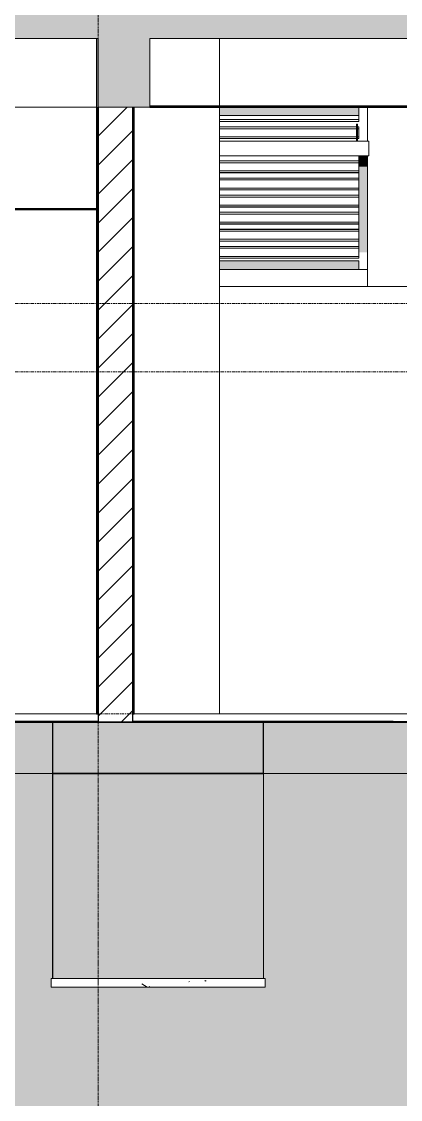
# Model space of a CAD drawing. Header units: millimetres. Extents: x 3451 to 201731, y -8641 to 35300.
# Drawn here: x 155643 to 157859, y -4257 to 2050 of the extents above; entities that cross this region are included whole.
import ezdxf

# ---------------------------------------------------------------- set-up
doc = ezdxf.new("R2010")
doc.units = ezdxf.units.MM
doc.linetypes.add('Centre', pattern=[31.75, 6.35, -4.7625, 15.875, -4.7625])
doc.linetypes.add('Grid Line', pattern=[22.225, 12.7, -3.175, 3.175, -3.175])
for name, color, linetype, lineweight in [('0-2', 50, 'Continuous', 5), ('A-CLNG-1', 13, 'Continuous', 25), ('A-CLNG-PATT-1', 13, 'Continuous', 9), ('A-DETL-GENF-1', 7, 'Continuous', 9), ('A-DETL-GENF-3', 9, 'Continuous', 9), ('A-DETL-GENF-4', 253, 'Continuous', 9), ('A-DETL-THIN', 151, 'Continuous', 9), ('A-FLOR', 192, 'Continuous', 9), ('A-FLOR-1', 10, 'Continuous', 35), ('A-FLOR-3', 192, 'Continuous', 35), ('A-FLOR-LEVL-2', 51, 'Centre', 9), ('A-FLOR-PATT-1', 7, 'Continuous', 9), ('A-FLOR-PATT-3', 8, 'Continuous', 9), ('A-GLAZ-CWMG', 51, 'Continuous', 9), ('A-WALL', 113, 'Continuous', 9), ('A-WALL-1', 113, 'Continuous', 25), ('A-WALL-PATT-4', 111, 'Continuous', 9), ('C-PRKG', 70, 'Continuous', 9), ('E-LITE-EQPM', 33, 'Continuous', 9), ('S-BEAM-3', 7, 'Continuous', 9), ('S-COLS', 52, 'Continuous', 9), ('S-FNDN-1', 32, 'Continuous', 5), ('S-FNDN-2', 250, 'Continuous', 25), ('S-GRID-1', 1, 'Grid Line', 9)]:
    doc.layers.add(name, color=color, linetype=linetype, lineweight=lineweight)
pattern_1 = [(0, (148640.78, 14125), (1219.2, 304.8), [50.292, -864.108, 50.292, -864.108, -4876.8]), (0, (148640.78, 14125), (1219.2, 304.8), [-1828.8, 50.292, -1778.508, 50.292, -864.108, -2133.6]), (0, (148640.78, 14125), (1219.2, 304.8), [-4572, 50.292, -559.308, 50.292, -1473.708]), (120, (149097.98, 14277.4), (-873.5645, 903.4582), [50.292, -864.108, 50.292, -5740.908]), (120, (149097.98, 14277.4), (-873.5645, 903.4582), [-964.692, -864.108, 50.292, -1778.508, -3048]), (120, (149097.98, 14277.4), (-873.5645, 903.4582), [-3657.6, 50.292, -864.108, 50.292, -2083.308]), (120, (149097.98, 14277.4), (-873.5645, 903.4582), [-4622.292, -559.308, 50.292, -1473.708]), (240, (149250.38, 14887), (-345.6355, -1208.2582), [50.292, -864.108, 50.292, -5740.908]), (240, (149250.38, 14887), (-345.6355, -1208.2582), [-964.692, -864.108, 50.292, -1778.508, -3048]), (240, (149250.38, 14887), (-345.6355, -1208.2582), [-3657.6, 50.292, -864.108, 50.292, -2083.308]), (240, (149250.38, 14887), (-345.6355, -1208.2582), [-4622.292, -559.308, 50.292, -1473.708])]
pattern_2 = [(0, (148640.78, 14125), (609.6, 152.4), [50.292, -406.908, 50.292, -406.908, -2438.4]), (0, (148640.78, 14125), (609.6, 152.4), [-914.4, 50.292, -864.108, 50.292, -406.908, -1066.8]), (0, (148640.78, 14125), (609.6, 152.4), [-2286, 50.292, -254.508, 50.292, -711.708]), (120, (148869.38, 14201.2), (-436.7823, 451.7291), [50.292, -406.908, 50.292, -2845.308]), (120, (148869.38, 14201.2), (-436.7823, 451.7291), [-507.492, -406.908, 50.292, -864.108, -1524]), (120, (148869.38, 14201.2), (-436.7823, 451.7291), [-1828.8, 50.292, -406.908, 50.292, -1016.508]), (120, (148869.38, 14201.2), (-436.7823, 451.7291), [-2336.292, -254.508, 50.292, -711.708]), (240, (148945.58, 14506), (-172.8177, -604.1291), [50.292, -406.908, 50.292, -406.908, -2438.4]), (240, (148945.58, 14506), (-172.8177, -604.1291), [-914.4, 50.292, -864.108, 50.292, -406.908, -1066.8]), (240, (148945.58, 14506), (-172.8177, -604.1291), [-2286, 50.292, -254.508, 50.292, -711.708])]

# ---------------------------------------------------------------- blocks, each defined once
blk = doc.blocks.new('NCV_TKTC_KET CAU_rvt-2-TKCS_MẶT CẮT D')
at = {"layer": 'A-FLOR-PATT-1'}
h = blk.add_hatch(color=256, dxfattribs=at)
h.paths.add_polyline_path([(-27122.9, -2350), (-24536.9, -2350), (-24536.9, -2050), (-49361.9, -2050), (-49361.9, -2350), (-27186.8, -2350)])
h.paths.add_polyline_path([(-77403.8, -2350), (-69761.9, -2350), (-69761.9, -2050), (-78236.5, -2050), (-78236.5, -2350)])
h.paths.add_polyline_path([(-64261.9, -2350), (-51461.9, -2350), (-51461.9, -2050), (-64261.9, -2050)])
at = {"layer": 'S-FNDN-1'}
blk.add_hatch(color=256, dxfattribs=at).paths.add_polyline_path([(-44803.5, -3550), (-43570.6, -3548.3), (-43570.6, -2050), (-44803.5, -2050), (-44803.5, -3114)])
at = {"layer": 'A-FLOR-1'}
for p, q in [((-24536.9, -2050), (-49361.9, -2050)), ((-44803.7, -2350), (-43570.6, -2350))]:
    blk.add_line(p, q, dxfattribs=at)
at = {"layer": 'S-BEAM-3'}
blk.add_line((-45836.9, 1550), (-44547, 1550), dxfattribs=at)
at = {"layer": 'S-FNDN-2'}
for p, q in [((-43570.4, -2050), (-44803.5, -2050)), ((-44803.5, -2050), (-44803.5, -3550)), ((-43570.4, -2350.2), (-43570.4, -2050))]:
    blk.add_line(p, q, dxfattribs=at)
blk = doc.blocks.new('xe oto1 - xe oto-612721-TKCS_MẶT CẮT D')
at = {"layer": 'C-PRKG'}
for p, q in [((-39536.9, -2000), (-44336.9, -2000)), ((-44336.9, -2000), (-39536.9, -2000)), ((-44336.9, -2000), (-44286.9, -2000)), ((-43836.9, -2000), (-44336.9, -2000)), ((-44286.9, -2000), (-44326.9, -2000)), ((-44286.9, -2000), (-43836.9, -2000)), ((-43836.9, -2000), (-44286.9, -2000)), ((-40546.9, -2000), (-43826.9, -2000)), ((-43826.9, -2000), (-40546.9, -2000)), ((-43506.9, -2000), (-43156.9, -2000)), ((-43506.9, -2000), (-43156.9, -2000)), ((-43506.9, -2000), (-43156.9, -2000)), ((-43506.9, -2000), (-43156.9, -2000)), ((-43386.9, -2000), (-43286.9, -2000)), ((-43286.9, -2000), (-43386.9, -2000)), ((-43386.9, -2000), (-43286.9, -2000)), ((-43286.9, -2000), (-43386.9, -2000)), ((-43386.9, -2000), (-43286.9, -2000)), ((-43286.9, -2000), (-43386.9, -2000)), ((-43386.9, -2000), (-43286.9, -2000)), ((-43286.9, -2000), (-43386.9, -2000)), ((-39836.9, -2000), (-39436.9, -2000)), ((-39336.9, -2000), (-39836.9, -2000)), ((-39436.9, -2000), (-39836.9, -2000)), ((-39436.9, -2000), (-39336.9, -2000)), ((-39336.9, -2000), (-39436.9, -2000))]:
    blk.add_line(p, q, dxfattribs=at)
blk = doc.blocks.new('EAE_STL_PENDANT_TK_15W_120cm - LIC_01-ĐÈN LED BATTEN 1_2_ P_2x20W_ ÁNH SÁNG TRẮNG 6000K_ LẮP ĐẶT NỔI_TREO TY-V340-TKCS_MẶT CẮT D')
at = {"layer": 'E-LITE-EQPM'}
for p, q in [((-43025.9, 1450), (-43025.9, 1350)), ((-43025.9, 1450), (-43025.9, 1450)), ((-43025.9, 1450), (-43020.9, 1450)), ((-43020.9, 1450), (-43021, 1450)), ((-43020.9, 1350), (-43020.9, 1450)), ((-43826.9, 1350), (-42953.4, 1350)), ((-42953.4, 1348), (-42953.4, 1350)), ((-42953.4, 1264), (-42953.4, 1348)), ((-42953.4, 1264), (-43826.9, 1264))]:
    blk.add_line(p, q, dxfattribs=at)
blk = doc.blocks.new('Rectangular Mullion - 50 x 100mm-3802471-TKCS_MẶT CẮT D')
at = {"layer": 'A-GLAZ-CWMG'}
blk.add_hatch(color=256, dxfattribs=at).paths.add_polyline_path([(-43123.2, 1500), (-43011.9, 1500), (-43011.9, 1550), (-43826.9, 1550), (-43826.9, 1500), (-43449.7, 1500)])
for p, q in [((-43011.9, 1550), (-43011.9, 1500)), ((-43011.9, 1500), (-43826.9, 1500))]:
    blk.add_line(p, q, dxfattribs=at)
blk = doc.blocks.new('Rectangular Mullion - 50 x 100mm-3802474-TKCS_MẶT CẮT D')
at = {"layer": 'A-GLAZ-CWMG'}
blk.add_hatch(color=256, dxfattribs=at).paths.add_polyline_path([(-43449.7, 600), (-43011.9, 600), (-43011.9, 650), (-43826.9, 650), (-43826.9, 600)])
for p, q in [((-43826.9, 650), (-43011.9, 650)), ((-43011.9, 650), (-43011.9, 600)), ((-43826.9, 600), (-43011.9, 600))]:
    blk.add_line(p, q, dxfattribs=at)
blk = doc.blocks.new('Rectangular Mullion - MULLION LA SACH-3802476-TKCS_MẶT CẮT D')
at = {"layer": 'A-GLAZ-CWMG'}
for p, q in [((-43011.9, 734.3), (-43826.9, 734.3)), ((-43011.9, 734.2), (-43826.9, 734.2)), ((-43011.9, 723.1), (-43826.9, 723.1)), ((-43011.9, 700), (-43011.9, 676.1)), ((-43826.9, 676.1), (-43011.9, 676.1)), ((-43011.9, 665.9), (-43826.9, 665.9)), ((-43011.9, 665.8), (-43826.9, 665.8)), ((-43011.9, 664.8), (-43826.9, 664.8)), ((-43011.9, 676.1), (-43011.9, 665.9)), ((-43011.9, 665.9), (-43011.9, 665.8)), ((-43011.9, 665.8), (-43011.9, 664.8))]:
    blk.add_line(p, q, dxfattribs=at)
blk = doc.blocks.new('Rectangular Mullion - MULLION LA SACH-V450-TKCS_MẶT CẮT D')
at = {"layer": 'A-GLAZ-CWMG'}
for p, q in [((-43011.9, 834.3), (-43826.9, 834.3)), ((-43011.9, 834.2), (-43826.9, 834.2)), ((-43011.9, 823.1), (-43826.9, 823.1)), ((-43826.9, 776.1), (-43011.9, 776.1)), ((-43011.9, 765.9), (-43826.9, 765.9)), ((-43011.9, 765.8), (-43826.9, 765.8)), ((-43011.9, 764.8), (-43826.9, 764.8))]:
    blk.add_line(p, q, dxfattribs=at)
blk = doc.blocks.new('Rectangular Mullion - MULLION LA SACH-V451-TKCS_MẶT CẮT D')
at = {"layer": 'A-GLAZ-CWMG'}
for p, q in [((-43025.1, 1434.3), (-43826.9, 1434.3)), ((-43025.1, 1434.2), (-43826.9, 1434.2)), ((-43025.1, 1423.1), (-43826.9, 1423.1)), ((-43011.9, 1434.3), (-43021.7, 1434.3)), ((-43011.9, 1434.2), (-43021.7, 1434.2)), ((-43011.9, 1423.1), (-43021.7, 1423.1)), ((-43011.9, 1434.3), (-43011.9, 1434.2)), ((-43011.9, 1434.2), (-43011.9, 1423.1)), ((-43011.9, 1423.1), (-43011.9, 1376.1)), ((-43826.9, 1376.1), (-43025.2, 1376.1)), ((-43025.2, 1365.9), (-43826.9, 1365.9)), ((-43025.2, 1365.8), (-43826.9, 1365.8)), ((-43025.2, 1364.8), (-43826.9, 1364.8)), ((-43021.8, 1376.1), (-43011.9, 1376.1)), ((-43011.9, 1365.9), (-43021.8, 1365.9)), ((-43011.9, 1365.8), (-43021.8, 1365.8)), ((-43011.9, 1364.8), (-43021.7, 1364.8)), ((-43011.9, 1376.1), (-43011.9, 1365.9)), ((-43011.9, 1365.9), (-43011.9, 1365.8)), ((-43011.9, 1365.8), (-43011.9, 1364.8))]:
    blk.add_line(p, q, dxfattribs=at)
blk = doc.blocks.new('Rectangular Mullion - MULLION LA SACH-V452-TKCS_MẶT CẮT D')
at = {"layer": 'A-GLAZ-CWMG'}
for p, q in [((-43826.9, 1476.1), (-43011.9, 1476.1)), ((-43011.9, 1465.9), (-43826.9, 1465.9)), ((-43011.9, 1465.8), (-43826.9, 1465.8)), ((-43011.9, 1464.8), (-43826.9, 1464.8)), ((-43011.9, 1500), (-43011.9, 1476.1)), ((-43011.9, 1476.1), (-43011.9, 1465.9)), ((-43011.9, 1465.9), (-43011.9, 1465.8)), ((-43011.9, 1465.8), (-43011.9, 1464.8))]:
    blk.add_line(p, q, dxfattribs=at)
blk = doc.blocks.new('Rectangular Mullion - 50 x 100mm-3089670-TKCS_MẶT CẮT D')
at = {"layer": 'A-GLAZ-CWMG'}
blk.add_hatch(color=256, dxfattribs=at).paths.add_polyline_path([(-40586.9, 700), (-40586.9, 800), (-40636.9, 800), (-40636.9, 700)])
blk.add_line((-40636.9, 700), (-40636.9, 800), dxfattribs=at)
blk = doc.blocks.new('Rectangular Mullion - 50 x 100mm-V453-TKCS_MẶT CẮT D')
at = {"layer": 'A-GLAZ-CWMG'}
blk.add_hatch(color=256, dxfattribs=at).paths.add_polyline_path([(-42961.9, 1200), (-42961.9, 1264), (-43011.9, 1264), (-43011.9, 1200)])
blk.add_line((-43011.9, 1200), (-43011.9, 1264), dxfattribs=at)

msp = doc.modelspace()

# ---------------------------------------------------------------- hatches: boundary and pattern name
at = {"layer": 'A-CLNG-PATT-1'}
h = msp.add_hatch(dxfattribs=at)
h.set_pattern_fill('FP_41', color=256, style=0, pattern_type=2)
h.set_pattern_definition(pattern_1)
h.paths.add_polyline_path([(175464.1, 1550), (175790.9, 1550), (175790.9, 1555), (164890.5, 1555), (164890.5, 1550), (174811.1, 1550)])
h.paths.add_polyline_path([(128365.9, 1550), (128365.9, 1555), (127910.9, 1555), (127910.9, 1550)])
h.paths.add_polyline_path([(128915.9, 1550), (130594.7, 1550.5), (130594.7, 1555), (128915.9, 1555)])
h.paths.add_polyline_path([(130894.7, 1550), (138744.6, 1550), (138744.6, 1555), (130894.7, 1555), (130894.7, 1550.6)])
h.paths.add_polyline_path([(163055.8, 1550), (164640, 1550), (164640, 1555), (160692.2, 1555), (160692.2, 1550), (161749.6, 1550)])
h.paths.add_polyline_path([(160390.5, 1550), (160390.5, 1555), (156392.5, 1555), (156392.5, 1550), (159790.4, 1550)])
h.paths.add_polyline_path([(139044.6, 1550), (144815.9, 1550), (144815.9, 1555), (139044.6, 1555), (139044.6, 1553.2)])
h = msp.add_hatch(dxfattribs=at)
h.set_pattern_fill('FP_41', color=256, style=0, pattern_type=2)
h.set_pattern_definition(pattern_1)
h.paths.add_polyline_path([(155218.9, 950), (156090.8, 950), (156090.8, 955), (151465.9, 955), (151465.9, 950), (153912.8, 950)])
at = {"layer": 'A-DETL-GENF-1'}
h = msp.add_hatch(color=256, dxfattribs=at)
h.paths.add_polyline_path([(160443.5, 1550), (160692.2, 1550), (160692.2, 1950), (167092.5, 1950), (167092.5, 1700), (167692.5, 1700), (167692.5, 1950), (171492.9, 1950), (171492.9, 1750), (171692.9, 1750), (171692.9, 1950), (175790.9, 1950), (175790.9, 1550), (176090.9, 1550), (176090.9, 2150), (151265.9, 2150), (151265.9, 1750), (151465.9, 1750), (151465.9, 1950), (154892.5, 1950), (154892.5, 1750), (155092.5, 1750), (155092.5, 1950), (156090.8, 1950), (156090.8, 1550), (156392.5, 1550), (156392.5, 1950), (160390.5, 1950), (160390.5, 1550)])
h.paths.add_polyline_path([(138892.2, 1550), (139044.6, 1550), (139044.6, 1950), (143794.6, 1950), (143794.6, 1750), (143994.6, 1750), (143994.6, 1950), (146969.9, 1950), (146969.9, 1550), (147269.9, 1550), (147269.9, 1950), (148965.9, 1950), (148965.9, 1750), (149165.9, 1750), (149165.9, 2150), (128994.6, 2150), (128994.6, 1750), (129194.6, 1750), (129194.6, 1950), (130594.7, 1950), (130594.7, 1550), (130894.7, 1550), (130894.7, 1950), (135595.5, 1950), (135595.5, 1750), (135794.6, 1750), (135794.6, 1950), (138744.6, 1950), (138744.6, 1550)])
h.paths.add_polyline_path([(127790, 1750), (127910.9, 1750), (127910.9, 2150), (127710.9, 2150), (127710.9, 1750)])
at = {"layer": 'A-DETL-GENF-3'}
h = msp.add_hatch(dxfattribs=at)
h.set_pattern_fill('FP_82', color=256, style=0, pattern_type=2)
h.set_pattern_definition([(0, (148640.8, 14125), (725.805, 725.805), [725.805, -725.805]), (0, (148640.8, 14397.2), (725.805, 725.805), [725.805, -725.805]), (0, (148640.8, 14669.35), (725.805, 725.805), [725.805, -725.805]), (90, (148731.5, 14760.1), (-725.805, 725.805), [725.805, -725.805]), (90, (149003.7, 14760.1), (-725.805, 725.805), [725.805, -725.805]), (90, (149275.9, 14760.1), (-725.805, 725.805), [725.805, -725.805])])
h.paths.add_polyline_path([(166321.1, -5581.5), (194403.2, -5581.5), (194403.2, 100), (189739.6, 100), (189739.6, 200), (185739.6, 350), (183390.9, 350), (183390.9, 650), (176090.9, 650), (176090.9, -2050), (177441.1, -2050), (177441.1, -3550), (177491.1, -3550), (177491.1, -3600.5), (173410.9, -3600.5), (173410.9, -3550), (173441.1, -3550), (173441.1, -2350), (169742.1, -2350), (169742.1, -3550), (169792.1, -3550), (169792.1, -3600.5), (165690.9, -3600.5), (165690.9, -3550), (165742.1, -3550), (165742.1, -2350), (162740.5, -2350), (162740.5, -3550), (162790.5, -3550), (162790.5, -3600.5), (158689.8, -3600.5), (158689.8, -3550), (158740.5, -3550), (158740.5, -2350), (157057.2, -2350), (157057.2, -3550), (157066.6, -3550), (157066.6, -3600.5), (155816.6, -3600.5), (155816.6, -3550), (155824.2, -3550), (155824.2, -2350), (151465.9, -2350), (151465.9, -3850), (151590.9, -3850), (151590.9, -5350), (151640.9, -5350), (151640.9, -5400), (148790.9, -5400), (148790.9, -5350), (148840.9, -5350), (148840.9, -3850), (148965.9, -3850), (148965.9, -2350), (148341, -2350), (148341, -3550), (145841, -3550), (145841, -2350), (140691, -2350), (140691, -3550), (140741, -3550), (140741, -3600), (137041, -3600), (137041, -3550), (137091, -3550), (137091, -2350), (136663.9, -2350), (136663.9, -2750), (136263.9, -2750), (136263.9, -2350), (132490.9, -2350), (132490.9, -3550), (132540.9, -3550), (132540.9, -3600), (128840.9, -3600), (128840.9, -3550), (128890.9, -3550), (128890.9, -2350), (123224.1, -2350), (123224.1, -3550), (123274.1, -3550), (123274.1, -3600), (120874.1, -3600), (120874.1, -3550), (120924.1, -3550), (120924.1, -2050), (122390.9, -2050), (122390.9, -50), (121209.6, -50), (115209.6, -250), (114209.6, -250), (114209.6, -200), (110810.1, -200), (110810.1, -5581.5), (165668.1, -5581.5)])
h = msp.add_hatch(dxfattribs=at)
h.set_pattern_fill('FP_83', color=256, style=0, pattern_type=2)
h.set_pattern_definition([(50, (148640.78, 14125), (327.9314, -28.6906), [34.29, -377.19]), (355, (148640.8, 14125), (-63.4373, 343.9026), [27.432, -301.752]), (100.451, (148668.1, 14122.6), (264.4966, 315.2094), [29.142, -320.562]), (46.184, (148640.8, 14216.44), (487.9424, -75.6775), [51.435, -565.785]), (96.636, (148681.45, 14210.13), (427.324, 445.37), [43.713, -480.843]), (351.184, (148640.8, 14216.44), (427.329, 445.365), [41.148, -452.628]), (21, (148686.5, 14193.58), (272.906, -184.0777), [34.29, -377.19]), (326, (148686.5, 14193.58), (111.244, 331.539), [27.432, -301.752]), (71.451, (148709.25, 14178.24), (384.1505, 147.458), [29.142, -320.562]), (37.5, (148640.78, 14125), (5.56, 152.19915), [5.029, -293.065, 5.029, -301.295, -302.895]), (37.5, (148640.78, 14125), (5.56, 152.19915), [-604.418, 5.029, -297.866]), (7.5, (148640.78, 14125), (120.2759, 180.3249), [5.029, -169.621, 5.029, -286.207, -115.443]), (7.5, (148640.78, 14125), (120.2759, 180.3249), [-465.887, 5.029, -110.414]), (327.5, (148538.83, 14125), (244.06366, -10.3123), [5.029, -109.271, 5.029, -351.587, -473.202]), (327.5, (148538.83, 14125), (244.06366, -10.3123), [-470.916, 5.029, -468.173]), (317.5, (148493.1, 14125), (266.6327, 45.7678), [5.029, -143.561, 5.029, -231.8, -336.042]), (317.5, (148493.1, 14125), (266.6327, 45.7678), [-385.42, 5.029, -331.013])])
h.paths.add_polyline_path([(155816.6, -3600.5), (157066.6, -3600.5), (157066.6, -3550), (155816.6, -3550)])
at = {"layer": 'A-DETL-GENF-4'}
h = msp.add_hatch(dxfattribs=at)
h.set_pattern_fill('FP_35', color=256, style=0, pattern_type=2)
h.set_pattern_definition([(50, (148640.8, 14125), (1093.104, -95.634), [114.3, -1257.3]), (355, (148640.8, 14125), (-211.46, 1146.34), [91.44, -1005.84]), (100.451, (148731.9, 14117), (881.656, 1050.7), [97.14, -1068.54]), (46.184, (148640.8, 14429.8), (1626.475, -252.26), [171.45, -1885.95]), (96.636, (148776.3, 14408.8), (1424.42, 1484.57), [145.71, -1602.81]), (351.184, (148640.8, 14429.8), (1424.43, 1484.55), [137.16, -1508.76]), (21, (148793.2, 14353.6), (909.686, -613.59), [114.3, -1257.3]), (326, (148793.2, 14353.6), (370.81, 1105.13), [91.44, -1005.84]), (71.451, (148869, 14302.5), (1280.503, 491.53), [97.14, -1068.54]), (37.5, (148640.8, 14125), (18.531, 507.33), [50.292, -943.356, 50.292, -970.788, -1009.65]), (37.5, (148640.8, 14125), (18.531, 507.33), [-2014.728, 50.292, -959.358]), (7.5, (148640.8, 14125), (400.918, 601.084), [50.292, -531.876, 50.292, -920.496, -384.81]), (7.5, (148640.8, 14125), (400.918, 601.084), [-1552.956, 50.292, -334.518]), (327.5, (148300.93, 14125), (813.545, -34.374), [50.292, -330.708, 50.292, -1138.428, -1577.34]), (327.5, (148300.93, 14125), (813.545, -34.374), [-1569.72, 50.292, -1527.048]), (317.5, (148148.5, 14125), (888.775, 152.56), [50.292, -445.008, 50.292, -739.14, -1120.14]), (317.5, (148148.5, 14125), (888.775, 152.56), [-1284.73, 50.29, -1069.85])])
h.paths.add_polyline_path([(155816.6, -3600.5), (157066.6, -3600.5), (157066.6, -3550), (155816.6, -3550)])
at = {"layer": 'A-FLOR-PATT-3'}
h = msp.add_hatch(dxfattribs=at)
h.set_pattern_fill('FP_33', color=256, style=0, pattern_type=2)
h.set_pattern_definition(pattern_2)
h.paths.add_polyline_path([(173504.9, -2050), (175790.9, -2050), (175790.9, -2045), (158115.9, -2045), (158115.9, -2050), (170892.6, -2050)])
h.paths.add_polyline_path([(127910.9, -2050), (130565.9, -2050), (130565.9, -2045), (127910.9, -2045)])
h.paths.add_polyline_path([(136665.9, -2050), (144815.9, -2050), (144815.9, -2045), (136665.9, -2045)])
h.paths.add_polyline_path([(156290.9, -2050), (157815.9, -2050), (157815.9, -2045), (156290.9, -2045)])
h = msp.add_hatch(dxfattribs=at)
h.set_pattern_fill('FP_33', color=256, style=0, pattern_type=2)
h.set_pattern_definition(pattern_2)
h.paths.add_polyline_path([(156090.9, -2050), (156090.9, -2045), (151465.9, -2045), (151465.9, -2050), (155218.9, -2050)])
at = {"layer": 'A-WALL-PATT-4'}
h = msp.add_hatch(dxfattribs=at)
h.set_pattern_fill('FP_32', color=256, style=0, pattern_type=2)
h.set_pattern_definition([(45, (148640.78, 14125), (-84.8528, 84.8528), [])])
h.paths.add_polyline_path([(156290.9, -2050), (156290.9, 1550), (156090.9, 1550), (156090.9, -2050)])

# ---------------------------------------------------------------- linework, layer by layer
at = {"layer": 'A-CLNG-1'}
for p, q in [((160390.5, 1555), (156392.5, 1555)), ((156392.5, 1550), (160390.5, 1550)), ((156090.8, 955), (151465.9, 955)), ((151465.9, 950), (156090.8, 950))]:
    msp.add_line(p, q, dxfattribs=at)
at = {"layer": 'A-DETL-THIN'}
for p, q in [((155092.5, 1950), (156090.8, 1950)), ((156090.8, 1950), (156090.8, 1550)), ((156392.5, 1550), (156392.5, 1950)), ((156392.5, 1950), (160390.5, 1950)), ((156090.8, 1550), (156392.5, 1550)), ((155824.2, -2350), (151465.9, -2350)), ((155824.2, -3550), (155824.2, -2350)), ((158740.5, -2350), (157057.2, -2350)), ((157057.2, -2350), (157057.2, -3550)), ((157016.6, -3550), (155816.6, -3550)), ((155816.6, -3550), (155816.6, -3600.5)), ((157066.6, -3550), (157016.6, -3550)), ((157066.6, -3600.5), (157066.6, -3550)), ((155816.6, -3600.5), (157066.6, -3600.5))]:
    msp.add_line(p, q, dxfattribs=at)
at = {"layer": 'A-FLOR'}
msp.add_line((157815.9, -2045), (158115.9, -2045), dxfattribs=at)
at = {"layer": 'A-FLOR-3'}
for p, q in [((156090.9, -2045), (151465.9, -2045)), ((151465.9, -2050), (156090.9, -2050)), ((156090.9, -2050), (156090.9, -2045)), ((157815.9, -2045), (156290.9, -2045)), ((156290.9, -2045), (156290.9, -2050)), ((156290.9, -2050), (157815.9, -2050)), ((157815.9, -2050), (157815.9, -2045))]:
    msp.add_line(p, q, dxfattribs=at)
at = {"layer": 'A-FLOR-LEVL-2'}
for p, q in [((198239.7, 400), (106972.4, 400)), ((196334.7, 0), (106972.4, 0)), ((106972.4, -2000), (196334.7, -2000))]:
    msp.add_line(p, q, dxfattribs=at)
at = {"layer": 'A-WALL'}
for p, q in [((156800.9, 1950), (156800.9, 1555)), ((156800.9, 1550.3), (156800.9, -2000)), ((157665.9, 600), (156800.9, 600)), ((160030.9, 500), (156800.9, 500)), ((151485.9, -2000), (156080.8, -2000)), ((156090.8, -2045), (156090.8, -2000)), ((156300.9, -2000), (160030.9, -2000))]:
    msp.add_line(p, q, dxfattribs=at)
at = {"layer": 'A-WALL-1'}
for p, q in [((156080.8, 1950), (156080.8, -2000)), ((156090.8, -2000), (156090.8, 1550)), ((156090.9, 1550.1), (156090.9, -2045)), ((156290.9, 1550), (156290.9, -2045)), ((156300.9, -2000), (156300.9, 1550)), ((156080.8, -2000), (156090.8, -2000)), ((156290.9, -2000), (156300.9, -2000)), ((156090.9, -2050), (156290.9, -2050))]:
    msp.add_line(p, q, dxfattribs=at)
at = {"layer": 'S-COLS'}
for p, q in [((157665.9, 1350), (157665.9, 1550)), ((157665.9, 500), (157665.9, 1264))]:
    msp.add_line(p, q, dxfattribs=at)
at = {"layer": 'S-GRID-1'}
for p, q in [((156090.9, -1636.4), (156090.9, 30542.5)), ((156090.9, -5386.4), (156090.9, -1636.4))]:
    msp.add_line(p, q, dxfattribs=at)

# ---------------------------------------------------------------- block references
at = {"layer": '0-2'}
msp.add_blockref('NCV_TKTC_KET CAU_rvt-2-TKCS_MẶT CẮT D', (200627.8, 0), dxfattribs=at)
at = {"layer": 'A-GLAZ-CWMG'}
for name, p in [('Rectangular Mullion - 50 x 100mm-3802471-TKCS_MẶT CẮT D', (200627.8, 0)), ('Rectangular Mullion - MULLION LA SACH-V452-TKCS_MẶT CẮT D', (200627.8, 0)), ('Rectangular Mullion - MULLION LA SACH-V451-TKCS_MẶT CẮT D', (200627.8, 0)), ('Rectangular Mullion - 50 x 100mm-V453-TKCS_MẶT CẮT D', (200627.8, 0)), ('Rectangular Mullion - MULLION LA SACH-V450-TKCS_MẶT CẮT D', (200627.8, 400)), ('Rectangular Mullion - 50 x 100mm-3089670-TKCS_MẶT CẮT D', (198252.8, 400)), ('Rectangular Mullion - MULLION LA SACH-V450-TKCS_MẶT CẮT D', (200627.8, 300)), ('Rectangular Mullion - 50 x 100mm-3089670-TKCS_MẶT CẮT D', (198252.8, 300)), ('Rectangular Mullion - MULLION LA SACH-V450-TKCS_MẶT CẮT D', (200627.8, 200)), ('Rectangular Mullion - 50 x 100mm-3089670-TKCS_MẶT CẮT D', (198252.8, 200)), ('Rectangular Mullion - MULLION LA SACH-V450-TKCS_MẶT CẮT D', (200627.8, 100)), ('Rectangular Mullion - 50 x 100mm-3089670-TKCS_MẶT CẮT D', (198252.8, 100)), ('Rectangular Mullion - MULLION LA SACH-V450-TKCS_MẶT CẮT D', (200627.8, 0)), ('Rectangular Mullion - 50 x 100mm-3089670-TKCS_MẶT CẮT D', (198252.8, 0)), ('Rectangular Mullion - MULLION LA SACH-3802476-TKCS_MẶT CẮT D', (200627.8, 0)), ('Rectangular Mullion - 50 x 100mm-3802474-TKCS_MẶT CẮT D', (200627.8, 0))]:
    msp.add_blockref(name, p, dxfattribs=at)
at = {"layer": 'C-PRKG'}
msp.add_blockref('xe oto1 - xe oto-612721-TKCS_MẶT CẮT D', (200627.8, 0), dxfattribs=at)
at = {"layer": 'E-LITE-EQPM'}
msp.add_blockref('EAE_STL_PENDANT_TK_15W_120cm - LIC_01-ĐÈN LED BATTEN 1_2_ P_2x20W_ ÁNH SÁNG TRẮNG 6000K_ LẮP ĐẶT NỔI_TREO TY-V340-TKCS_MẶT CẮT D', (200627.8, 0), dxfattribs=at)

doc.saveas('drawing.dxf')
